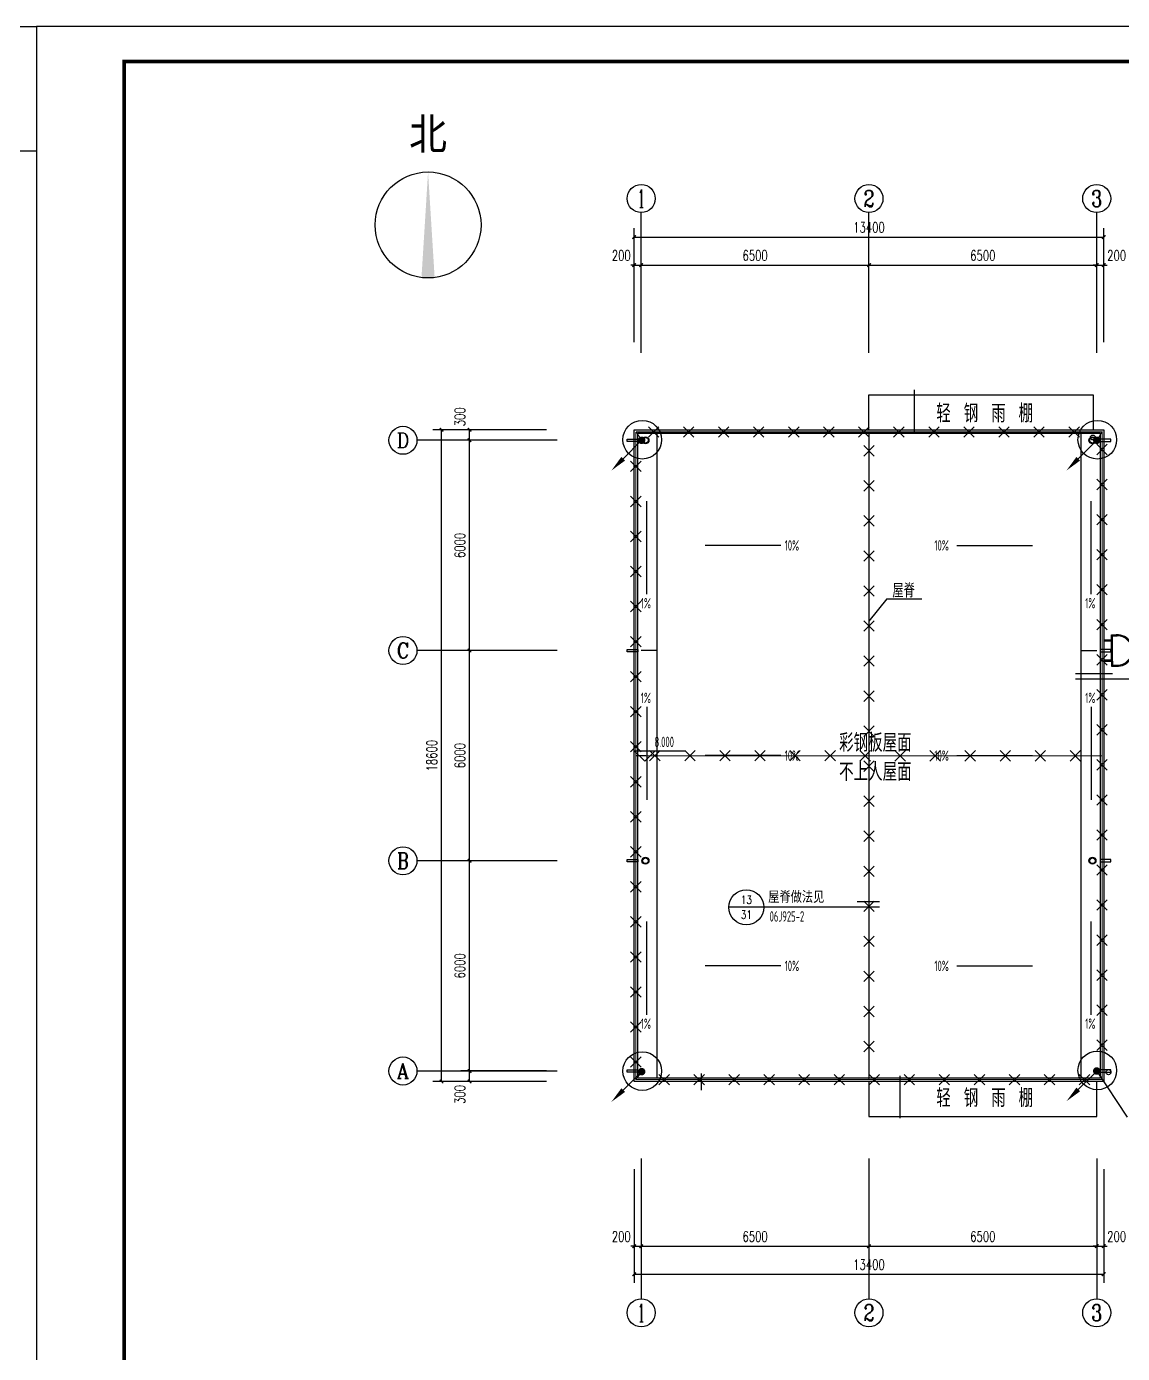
# Model space of a CAD drawing. Extents: x 1151645 to 1632247, y -116298 to 25377.
# Drawn here: x 1342846 to 1374124, y -79468 to -41598 of the extents above; entities that cross this region are included whole.
import ezdxf
from ezdxf.enums import TextEntityAlignment as Align

# ---------------------------------------------------------------- set-up
doc = ezdxf.new("R2010")
doc.units = 0
doc.header["$LTSCALE"] = 1000
doc.header["$MEASUREMENT"] = 0
doc.layers.get('0').update_dxf_attribs({"linetype": 'CONTINUOUS'})
doc.layers.get('Defpoints').update_dxf_attribs({"linetype": 'CONTINUOUS'})
doc.layers.add('_0', color=7, linetype='CONTINUOUS', lineweight=25)
for name, color, linetype in [('AXIS_TEXT', 7, 'CONTINUOUS'), ('LWIRE', 4, 'CONTINUOUS'), ('PUB_TITLE', 4, 'CONTINUOUS'), ('WINDOW', 4, 'CONTINUOUS'), ('WIRE-避雷', 4, 'CONTINUOUS'), ('建筑底图', 251, 'CONTINUOUS')]:
    doc.layers.add(name, color=color, linetype=linetype)
doc.styles.add('_HZTXT', font='txt.shx', dxfattribs={"width": 0.8, "bigfont": 'HZTXT.shx'})
doc.styles.add('_TCH_AXIS', font='COMPLEX', dxfattribs={"bigfont": 'GBCBIG'})
doc.styles.add('_TCH_DIM', font='sceie.shx', dxfattribs={"bigfont": 'sceic.shx'})
doc.styles.add('_TCH_DIM_T3', font='SIMPLEX', dxfattribs={"width": 0.705882, "bigfont": 'GBCBIG'})
doc.styles.add('_TCH_LABEL', font='COMPLEX', dxfattribs={"bigfont": 'GBCBIG'})
doc.styles.add('COMPLEX', font='COMPLEX')
doc.styles.add('HT', font='')
doc.styles.get("Standard").update_dxf_attribs({"font": 'GBENOR', "bigfont": 'GBCBIG'})
doc.styles.get('HT').set_extended_font_data('SimSun')
doc.dimstyles.new('_TCH_ARCH&&100', dxfattribs={"dimtxt": 297.5, "dimasz": 100, "dimexe": 250, "dimexo": 300, "dimgap": 126.25, "dimtad": 1, "dimdec": 0, "dimzin": 0, "dimdsep": 46, "dimtxsty": '_TCH_DIM_T3', "dimblk": 'ARCHTICK', "dimcen": 0.09, "dimclrt": 7, "dimazin": 2, "dimtfac": 1, "dimtdec": 0, "dimtix": 1, "dimtmove": 2, "dimatfit": 3, "dimfxl": 0, "dimtolj": 1, "dimtzin": 0, "dimarcsym": 0})

# ---------------------------------------------------------------- blocks, each defined once
blk = doc.blocks.new('$TelecSys$00000009')
for p, q in [((-0.5, 0.5), (0.5, -0.5)), ((0.5, 0.5), (-0.5, -0.5))]:
    blk.add_line(p, q)
blk = doc.blocks.new('$TelecSys$00000080')
for p, q in [((-0.7, -0.7), (0, 0)), ((0.104, 0.104), (0.104, 0.104)), ((-0.104, -0.104), (-0.104, -0.104))]:
    blk.add_line(p, q)
at = {"const_width": 0.142}
blk.add_lwpolyline([(0.071, 0, 1), (-0.071, 0, 1)], format="xyb", close=True, dxfattribs=at)
blk.add_solid([(-0.63, -0.77), (-0.77, -0.63), (-1.15, -1.15)])
at = {"width": 0.8, "flags": 9}
blk.add_attdef('A', (0, 0), '', height=0.00002, rotation=180, dxfattribs=at)
blk = doc.blocks.new('_AXISO')
blk.add_circle((0, 0), 0.5)
at = {"layer": 'AXIS_TEXT', "style": 'COMPLEX', "width": 1.041667}
blk.add_attdef('A', text='', height=0.56, dxfattribs=at).set_placement((-0.25, -0.28), (0.25, -0.28), align=Align.FIT)
blk = doc.blocks.new('_ArchTick')
at = {"color": 0, "linetype": 'ByBlock', "const_width": 0.4}
blk.add_lwpolyline([(-0.5, -0.5), (0.5, 0.5)], dxfattribs=at)
blk = doc.blocks.new('*D66')
at = {"layer": 'Defpoints', "color": 0, "transparency": 16777216}
for p in [(1360389, -48406), (1360189, -50906), (1360389, -50906)]:
    blk.add_point(p, dxfattribs=at)
at = {"layer": '建筑底图', "color": 0, "lineweight": -2, "transparency": 16777216}
for p, q in [((1360189, -48406), (1360089, -48406)), ((1360189, -50606), (1360189, -48156)), ((1360189, -48406), (1360389, -48406)), ((1360389, -50606), (1360389, -48156)), ((1360389, -48406), (1360489, -48406))]:
    blk.add_line(p, q, dxfattribs=at)
at = {"layer": '建筑底图', "color": 0, "lineweight": -2, "transparency": 16777216, "xscale": 100, "yscale": 100, "zscale": 100}
blk.add_blockref('_ArchTick', (1360189, -48406), dxfattribs=at)
at = {"layer": '建筑底图', "color": 0, "lineweight": -2, "transparency": 16777216, "xscale": 100, "yscale": 100, "zscale": 100, "rotation": 180}
blk.add_blockref('_ArchTick', (1360389, -48406), dxfattribs=at)
at = {"layer": '建筑底图', "color": 7, "transparency": 16777216, "insert": (1359819, -48131), "char_height": 297.5, "attachment_point": 5, "style": '_TCH_DIM_T3'}
blk.add_mtext('\\A1;200', dxfattribs=at)
blk = doc.blocks.new('*D67')
at = {"layer": 'Defpoints', "color": 0, "transparency": 16777216}
for p in [(1366889, -48406), (1360389, -50906), (1366889, -50906)]:
    blk.add_point(p, dxfattribs=at)
at = {"layer": '建筑底图', "color": 0, "lineweight": -2, "transparency": 16777216}
for p, q in [((1360389, -50606), (1360389, -48156)), ((1360389, -48406), (1366889, -48406)), ((1366889, -50606), (1366889, -48156))]:
    blk.add_line(p, q, dxfattribs=at)
at = {"layer": '建筑底图', "color": 0, "lineweight": -2, "transparency": 16777216, "xscale": 100, "yscale": 100, "zscale": 100, "rotation": 180}
blk.add_blockref('_ArchTick', (1360389, -48406), dxfattribs=at)
at = {"layer": '建筑底图', "color": 0, "lineweight": -2, "transparency": 16777216, "xscale": 100, "yscale": 100, "zscale": 100}
blk.add_blockref('_ArchTick', (1366889, -48406), dxfattribs=at)
at = {"layer": '建筑底图', "color": 7, "transparency": 16777216, "insert": (1363639, -48131), "char_height": 297.5, "attachment_point": 5, "style": '_TCH_DIM_T3'}
blk.add_mtext('\\A1;6500', dxfattribs=at)
blk = doc.blocks.new('*D68')
at = {"layer": 'Defpoints', "color": 0, "transparency": 16777216}
for p in [(1373389, -48406), (1366889, -50906), (1373389, -50906)]:
    blk.add_point(p, dxfattribs=at)
at = {"layer": '建筑底图', "color": 0, "lineweight": -2, "transparency": 16777216}
for p, q in [((1366889, -50606), (1366889, -48156)), ((1366889, -48406), (1373389, -48406)), ((1373389, -50606), (1373389, -48156))]:
    blk.add_line(p, q, dxfattribs=at)
at = {"layer": '建筑底图', "color": 0, "lineweight": -2, "transparency": 16777216, "xscale": 100, "yscale": 100, "zscale": 100, "rotation": 180}
blk.add_blockref('_ArchTick', (1366889, -48406), dxfattribs=at)
at = {"layer": '建筑底图', "color": 0, "lineweight": -2, "transparency": 16777216, "xscale": 100, "yscale": 100, "zscale": 100}
blk.add_blockref('_ArchTick', (1373389, -48406), dxfattribs=at)
at = {"layer": '建筑底图', "color": 7, "transparency": 16777216, "insert": (1370139, -48131), "char_height": 297.5, "attachment_point": 5, "style": '_TCH_DIM_T3'}
blk.add_mtext('\\A1;6500', dxfattribs=at)
blk = doc.blocks.new('*D69')
at = {"layer": 'Defpoints', "color": 0, "transparency": 16777216}
for p in [(1373589, -48406), (1373389, -50906), (1373589, -50906)]:
    blk.add_point(p, dxfattribs=at)
at = {"layer": '建筑底图', "color": 0, "lineweight": -2, "transparency": 16777216}
for p, q in [((1373389, -48406), (1373289, -48406)), ((1373389, -50606), (1373389, -48156)), ((1373389, -48406), (1373589, -48406)), ((1373589, -50606), (1373589, -48156)), ((1373589, -48406), (1373689, -48406))]:
    blk.add_line(p, q, dxfattribs=at)
at = {"layer": '建筑底图', "color": 0, "lineweight": -2, "transparency": 16777216, "xscale": 100, "yscale": 100, "zscale": 100}
blk.add_blockref('_ArchTick', (1373389, -48406), dxfattribs=at)
at = {"layer": '建筑底图', "color": 0, "lineweight": -2, "transparency": 16777216, "xscale": 100, "yscale": 100, "zscale": 100, "rotation": 180}
blk.add_blockref('_ArchTick', (1373589, -48406), dxfattribs=at)
at = {"layer": '建筑底图', "color": 7, "transparency": 16777216, "insert": (1373959, -48131), "char_height": 297.5, "attachment_point": 5, "style": '_TCH_DIM_T3'}
blk.add_mtext('\\A1;200', dxfattribs=at)
blk = doc.blocks.new('*D70')
at = {"layer": 'Defpoints', "color": 0, "transparency": 16777216}
for p in [(1373589, -47606), (1360189, -50906), (1373589, -50906)]:
    blk.add_point(p, dxfattribs=at)
at = {"layer": '建筑底图', "color": 0, "lineweight": -2, "transparency": 16777216}
for p, q in [((1360189, -50606), (1360189, -47356)), ((1360189, -47606), (1373589, -47606)), ((1373589, -50606), (1373589, -47356))]:
    blk.add_line(p, q, dxfattribs=at)
at = {"layer": '建筑底图', "color": 0, "lineweight": -2, "transparency": 16777216, "xscale": 100, "yscale": 100, "zscale": 100, "rotation": 180}
blk.add_blockref('_ArchTick', (1360189, -47606), dxfattribs=at)
at = {"layer": '建筑底图', "color": 0, "lineweight": -2, "transparency": 16777216, "xscale": 100, "yscale": 100, "zscale": 100}
blk.add_blockref('_ArchTick', (1373589, -47606), dxfattribs=at)
at = {"layer": '建筑底图', "color": 7, "transparency": 16777216, "insert": (1366889, -47331), "char_height": 297.5, "attachment_point": 5, "style": '_TCH_DIM_T3'}
blk.add_mtext('\\A1;13400', dxfattribs=at)
blk = doc.blocks.new('*D71')
at = {"layer": 'Defpoints', "color": 0, "transparency": 16777216}
for p in [(1360189, -73906), (1360389, -73906), (1360389, -76406)]:
    blk.add_point(p, dxfattribs=at)
at = {"layer": '建筑底图', "color": 0, "lineweight": -2, "transparency": 16777216}
for p, q in [((1360189, -74206), (1360189, -76656)), ((1360389, -74206), (1360389, -76656)), ((1360189, -76406), (1360089, -76406)), ((1360189, -76406), (1360389, -76406)), ((1360389, -76406), (1360489, -76406))]:
    blk.add_line(p, q, dxfattribs=at)
at = {"layer": '建筑底图', "color": 0, "lineweight": -2, "transparency": 16777216, "xscale": 100, "yscale": 100, "zscale": 100}
blk.add_blockref('_ArchTick', (1360189, -76406), dxfattribs=at)
at = {"layer": '建筑底图', "color": 0, "lineweight": -2, "transparency": 16777216, "xscale": 100, "yscale": 100, "zscale": 100, "rotation": 180}
blk.add_blockref('_ArchTick', (1360389, -76406), dxfattribs=at)
at = {"layer": '建筑底图', "color": 7, "transparency": 16777216, "insert": (1359819, -76131), "char_height": 297.5, "attachment_point": 5, "style": '_TCH_DIM_T3'}
blk.add_mtext('\\A1;200', dxfattribs=at)
blk = doc.blocks.new('*D72')
at = {"layer": 'Defpoints', "color": 0, "transparency": 16777216}
for p in [(1360389, -73906), (1366889, -73906), (1366889, -76406)]:
    blk.add_point(p, dxfattribs=at)
at = {"layer": '建筑底图', "color": 0, "lineweight": -2, "transparency": 16777216}
for p, q in [((1360389, -74206), (1360389, -76656)), ((1366889, -74206), (1366889, -76656)), ((1360389, -76406), (1366889, -76406))]:
    blk.add_line(p, q, dxfattribs=at)
at = {"layer": '建筑底图', "color": 0, "lineweight": -2, "transparency": 16777216, "xscale": 100, "yscale": 100, "zscale": 100, "rotation": 180}
blk.add_blockref('_ArchTick', (1360389, -76406), dxfattribs=at)
at = {"layer": '建筑底图', "color": 0, "lineweight": -2, "transparency": 16777216, "xscale": 100, "yscale": 100, "zscale": 100}
blk.add_blockref('_ArchTick', (1366889, -76406), dxfattribs=at)
at = {"layer": '建筑底图', "color": 7, "transparency": 16777216, "insert": (1363639, -76131), "char_height": 297.5, "attachment_point": 5, "style": '_TCH_DIM_T3'}
blk.add_mtext('\\A1;6500', dxfattribs=at)
blk = doc.blocks.new('*D73')
at = {"layer": 'Defpoints', "color": 0, "transparency": 16777216}
for p in [(1366889, -73906), (1373389, -73906), (1373389, -76406)]:
    blk.add_point(p, dxfattribs=at)
at = {"layer": '建筑底图', "color": 0, "lineweight": -2, "transparency": 16777216}
for p, q in [((1366889, -74206), (1366889, -76656)), ((1373389, -74206), (1373389, -76656)), ((1366889, -76406), (1373389, -76406))]:
    blk.add_line(p, q, dxfattribs=at)
at = {"layer": '建筑底图', "color": 0, "lineweight": -2, "transparency": 16777216, "xscale": 100, "yscale": 100, "zscale": 100, "rotation": 180}
blk.add_blockref('_ArchTick', (1366889, -76406), dxfattribs=at)
at = {"layer": '建筑底图', "color": 0, "lineweight": -2, "transparency": 16777216, "xscale": 100, "yscale": 100, "zscale": 100}
blk.add_blockref('_ArchTick', (1373389, -76406), dxfattribs=at)
at = {"layer": '建筑底图', "color": 7, "transparency": 16777216, "insert": (1370139, -76131), "char_height": 297.5, "attachment_point": 5, "style": '_TCH_DIM_T3'}
blk.add_mtext('\\A1;6500', dxfattribs=at)
blk = doc.blocks.new('*D74')
at = {"layer": 'Defpoints', "color": 0, "transparency": 16777216}
for p in [(1373389, -73906), (1373589, -73906), (1373589, -76406)]:
    blk.add_point(p, dxfattribs=at)
at = {"layer": '建筑底图', "color": 0, "lineweight": -2, "transparency": 16777216}
for p, q in [((1373389, -74206), (1373389, -76656)), ((1373589, -74206), (1373589, -76656)), ((1373389, -76406), (1373289, -76406)), ((1373389, -76406), (1373589, -76406)), ((1373589, -76406), (1373689, -76406))]:
    blk.add_line(p, q, dxfattribs=at)
at = {"layer": '建筑底图', "color": 0, "lineweight": -2, "transparency": 16777216, "xscale": 100, "yscale": 100, "zscale": 100}
blk.add_blockref('_ArchTick', (1373389, -76406), dxfattribs=at)
at = {"layer": '建筑底图', "color": 0, "lineweight": -2, "transparency": 16777216, "xscale": 100, "yscale": 100, "zscale": 100, "rotation": 180}
blk.add_blockref('_ArchTick', (1373589, -76406), dxfattribs=at)
at = {"layer": '建筑底图', "color": 7, "transparency": 16777216, "insert": (1373959, -76131), "char_height": 297.5, "attachment_point": 5, "style": '_TCH_DIM_T3'}
blk.add_mtext('\\A1;200', dxfattribs=at)
blk = doc.blocks.new('*D75')
at = {"layer": 'Defpoints', "color": 0, "transparency": 16777216}
for p in [(1360189, -73906), (1373589, -73906), (1373589, -77206)]:
    blk.add_point(p, dxfattribs=at)
at = {"layer": '建筑底图', "color": 0, "lineweight": -2, "transparency": 16777216}
for p, q in [((1360189, -74206), (1360189, -77456)), ((1373589, -74206), (1373589, -77456)), ((1360189, -77206), (1373589, -77206))]:
    blk.add_line(p, q, dxfattribs=at)
at = {"layer": '建筑底图', "color": 0, "lineweight": -2, "transparency": 16777216, "xscale": 100, "yscale": 100, "zscale": 100, "rotation": 180}
blk.add_blockref('_ArchTick', (1360189, -77206), dxfattribs=at)
at = {"layer": '建筑底图', "color": 0, "lineweight": -2, "transparency": 16777216, "xscale": 100, "yscale": 100, "zscale": 100}
blk.add_blockref('_ArchTick', (1373589, -77206), dxfattribs=at)
at = {"layer": '建筑底图', "color": 7, "transparency": 16777216, "insert": (1366889, -76931), "char_height": 297.5, "attachment_point": 5, "style": '_TCH_DIM_T3'}
blk.add_mtext('\\A1;13400', dxfattribs=at)
blk = doc.blocks.new('*D82')
at = {"layer": 'Defpoints', "color": 0, "transparency": 16777216}
for p in [(1355489, -53106), (1357989, -53106), (1357989, -53406)]:
    blk.add_point(p, dxfattribs=at)
at = {"layer": '建筑底图', "color": 0, "lineweight": -2, "transparency": 16777216}
for p, q in [((1357689, -53106), (1355239, -53106)), ((1355489, -53406), (1355489, -53106)), ((1357689, -53406), (1355239, -53406))]:
    blk.add_line(p, q, dxfattribs=at)
at = {"layer": '建筑底图', "color": 0, "lineweight": -2, "transparency": 16777216, "xscale": 100, "yscale": 100, "zscale": 100}
for p, rotation in [((1355489, -53106), 90), ((1355489, -53406), 270)]:
    blk.add_blockref('_ArchTick', p, dxfattribs=dict(at, rotation=rotation))
at = {"layer": '建筑底图', "color": 7, "transparency": 16777216, "insert": (1355214, -52736), "char_height": 297.5, "attachment_point": 5, "rotation": 90, "style": '_TCH_DIM_T3'}
blk.add_mtext('\\A1;300', dxfattribs=at)
blk = doc.blocks.new('*D83')
at = {"layer": 'Defpoints', "color": 0, "transparency": 16777216}
for p in [(1355489, -53406), (1357989, -53406), (1357989, -59406)]:
    blk.add_point(p, dxfattribs=at)
at = {"layer": '建筑底图', "color": 0, "lineweight": -2, "transparency": 16777216}
for p, q in [((1357689, -53406), (1355239, -53406)), ((1355489, -59406), (1355489, -53406)), ((1357689, -59406), (1355239, -59406))]:
    blk.add_line(p, q, dxfattribs=at)
at = {"layer": '建筑底图', "color": 0, "lineweight": -2, "transparency": 16777216, "xscale": 100, "yscale": 100, "zscale": 100}
for p, rotation in [((1355489, -53406), 90), ((1355489, -59406), 270)]:
    blk.add_blockref('_ArchTick', p, dxfattribs=dict(at, rotation=rotation))
at = {"layer": '建筑底图', "color": 7, "transparency": 16777216, "insert": (1355214, -56406), "char_height": 297.5, "attachment_point": 5, "rotation": 90, "style": '_TCH_DIM_T3'}
blk.add_mtext('\\A1;6000', dxfattribs=at)
blk = doc.blocks.new('*D84')
at = {"layer": 'Defpoints', "color": 0, "transparency": 16777216}
for p in [(1355489, -59406), (1357989, -59406), (1357989, -65406)]:
    blk.add_point(p, dxfattribs=at)
at = {"layer": '建筑底图', "color": 0, "lineweight": -2, "transparency": 16777216}
for p, q in [((1357689, -59406), (1355239, -59406)), ((1355489, -65406), (1355489, -59406)), ((1357689, -65406), (1355239, -65406))]:
    blk.add_line(p, q, dxfattribs=at)
at = {"layer": '建筑底图', "color": 0, "lineweight": -2, "transparency": 16777216, "xscale": 100, "yscale": 100, "zscale": 100}
for p, rotation in [((1355489, -59406), 90), ((1355489, -65406), 270)]:
    blk.add_blockref('_ArchTick', p, dxfattribs=dict(at, rotation=rotation))
at = {"layer": '建筑底图', "color": 7, "transparency": 16777216, "insert": (1355214, -62406), "char_height": 297.5, "attachment_point": 5, "rotation": 90, "style": '_TCH_DIM_T3'}
blk.add_mtext('\\A1;6000', dxfattribs=at)
blk = doc.blocks.new('*D85')
at = {"layer": 'Defpoints', "color": 0, "transparency": 16777216}
for p in [(1355489, -65406), (1357989, -65406), (1357989, -71406)]:
    blk.add_point(p, dxfattribs=at)
at = {"layer": '建筑底图', "color": 0, "lineweight": -2, "transparency": 16777216}
for p, q in [((1357689, -65406), (1355239, -65406)), ((1355489, -71406), (1355489, -65406)), ((1357689, -71406), (1355239, -71406))]:
    blk.add_line(p, q, dxfattribs=at)
at = {"layer": '建筑底图', "color": 0, "lineweight": -2, "transparency": 16777216, "xscale": 100, "yscale": 100, "zscale": 100}
for p, rotation in [((1355489, -65406), 90), ((1355489, -71406), 270)]:
    blk.add_blockref('_ArchTick', p, dxfattribs=dict(at, rotation=rotation))
at = {"layer": '建筑底图', "color": 7, "transparency": 16777216, "insert": (1355214, -68406), "char_height": 297.5, "attachment_point": 5, "rotation": 90, "style": '_TCH_DIM_T3'}
blk.add_mtext('\\A1;6000', dxfattribs=at)
blk = doc.blocks.new('*D86')
at = {"layer": 'Defpoints', "color": 0, "transparency": 16777216}
for p in [(1355489, -71406), (1357989, -71406), (1357989, -71706)]:
    blk.add_point(p, dxfattribs=at)
at = {"layer": '建筑底图', "color": 0, "lineweight": -2, "transparency": 16777216}
for p, q in [((1357689, -71406), (1355239, -71406)), ((1355489, -71706), (1355489, -71406)), ((1357689, -71706), (1355239, -71706))]:
    blk.add_line(p, q, dxfattribs=at)
at = {"layer": '建筑底图', "color": 0, "lineweight": -2, "transparency": 16777216, "xscale": 100, "yscale": 100, "zscale": 100}
for p, rotation in [((1355489, -71406), 90), ((1355489, -71706), 270)]:
    blk.add_blockref('_ArchTick', p, dxfattribs=dict(at, rotation=rotation))
at = {"layer": '建筑底图', "color": 7, "transparency": 16777216, "insert": (1355214, -72076), "char_height": 297.5, "attachment_point": 5, "rotation": 90, "style": '_TCH_DIM_T3'}
blk.add_mtext('\\A1;300', dxfattribs=at)
blk = doc.blocks.new('*D87')
at = {"layer": 'Defpoints', "color": 0, "transparency": 16777216}
for p in [(1354689, -53106), (1357989, -53106), (1357989, -71706)]:
    blk.add_point(p, dxfattribs=at)
at = {"layer": '建筑底图', "color": 0, "lineweight": -2, "transparency": 16777216}
for p, q in [((1357689, -53106), (1354439, -53106)), ((1354689, -71706), (1354689, -53106)), ((1357689, -71706), (1354439, -71706))]:
    blk.add_line(p, q, dxfattribs=at)
at = {"layer": '建筑底图', "color": 0, "lineweight": -2, "transparency": 16777216, "xscale": 100, "yscale": 100, "zscale": 100}
for p, rotation in [((1354689, -53106), 90), ((1354689, -71706), 270)]:
    blk.add_blockref('_ArchTick', p, dxfattribs=dict(at, rotation=rotation))
at = {"layer": '建筑底图', "color": 7, "transparency": 16777216, "insert": (1354414, -62406), "char_height": 297.5, "attachment_point": 5, "rotation": 90, "style": '_TCH_DIM_T3'}
blk.add_mtext('\\A1;18600', dxfattribs=at)
blk = doc.blocks.new('_NORTH')
blk.add_circle((0, 0), 1200)
blk.add_solid([(-1191, 149), (-1191, -149), (1200, 0)])

msp = doc.modelspace()

# ---------------------------------------------------------------- linework, layer by layer
at = {"color": 3}
for centre in [(1360418.5, -53389.5), (1373406.6, -53389.5), (1360418.5, -71408.7), (1373406.6, -71389.5)]:
    msp.add_circle(centre, 552, dxfattribs=at)
at = {"layer": '_0', "color": 0}
msp.add_lwpolyline([(1336718.8, -41598.1), (1343131.1, -41598.1), (1343131.1, -45151.5), (1336718.8, -45151.5)], close=True, dxfattribs=at)
at = {"layer": 'PUB_TITLE', "color": 4}
msp.add_lwpolyline([(1343131.1, -100998.1), (1427231.1, -100998.1), (1427231.1, -41598.1), (1343131.1, -41598.1)], close=True, dxfattribs=at)
at = {"layer": 'PUB_TITLE', "color": 4, "const_width": 100}
msp.add_lwpolyline([(1345631.1, -99998.1), (1426231.1, -99998.1), (1426231.1, -42598.1), (1345631.1, -42598.1)], close=True, dxfattribs=at)
at = {"layer": 'WINDOW', "color": 0}
msp.add_line((1373389.3, -71414.8), (1374258.8, -72722.7), dxfattribs=at)
at = {"layer": 'WIRE-避雷', "color": 0, "const_width": 30}
for points in [[(1360243.4, -53170), (1373541.8, -53170), (1373541.8, -71651.5), (1360236.9, -71651.5), (1360236.9, -53169.8)], [(1360410.3, -53406.4), (1360243.4, -53170)], [(1366889.3, -53206.4), (1366889.4, -71651.5)], [(1373389.3, -53406.4), (1373541.8, -53170)], [(1360236.9, -62407.6), (1373541.8, -62410.8)], [(1360418.5, -71408.7), (1360236.9, -71651.5)], [(1373389.3, -71406.4), (1373541.8, -71651.5)]]:
    msp.add_lwpolyline(points, dxfattribs=at)
at = {"layer": '建筑底图'}
for p, q in [((1360389.3, -50906.4), (1360389.3, -46906.4)), ((1366889.3, -50906.4), (1366889.3, -46906.4)), ((1373389.3, -50906.4), (1373389.3, -46906.4)), ((1366889.3, -53206.4), (1366889.3, -71606.4)), ((1357989.3, -53406.4), (1353989.3, -53406.4)), ((1367394.4, -57934), (1366889.3, -58563.9)), ((1367394.4, -57934), (1368395.2, -57934)), ((1373809.3, -58957.4), (1373989.3, -58957.4)), ((1373809.3, -59106.4), (1373809.3, -58957.4)), ((1373839.3, -58986.4), (1373974.5, -58986.4)), ((1373839.3, -59106.4), (1373839.3, -58986.4)), ((1357989.3, -59406.4), (1353989.3, -59406.4)), ((1360839.3, -59406.4), (1360389.3, -59406.4)), ((1372939.3, -59406.4), (1373389.3, -59406.4)), ((1373809.3, -59706.4), (1373809.3, -59855.4)), ((1373839.3, -59706.4), (1373839.3, -59826.4)), ((1373839.3, -59826.4), (1373974.5, -59826.4)), ((1373809.3, -59855.4), (1373989.3, -59855.4)), ((1372786.9, -60215.2), (1375067, -60215.2)), ((1360489.3, -62567.7), (1360189.3, -62267.7)), ((1360189.3, -62267.7), (1361639.3, -62267.7)), ((1360489.3, -62567.7), (1360789.3, -62267.7)), ((1357989.3, -65406.4), (1353989.3, -65406.4)), ((1363890.3, -66733.1), (1362890.3, -66733.1)), ((1366172.1, -66733.1), (1363890.3, -66733.1)), ((1367186, -66733.1), (1366172.1, -66733.1)), ((1357989.3, -71406.4), (1353989.3, -71406.4)), ((1360389.3, -73906.4), (1360389.3, -77906.4)), ((1366889.3, -73906.4), (1366889.3, -77906.4)), ((1373389.3, -73906.4), (1373389.3, -77906.4))]:
    msp.add_line(p, q, dxfattribs=at)
for points in [[(1366889.3, -53106.4), (1366889.3, -52106.4), (1373289.3, -52106.4), (1373289.3, -53106.4)], [(1368185.1, -53172.5), (1368185.1, -51962.7)], [(1360839.3, -53206.4), (1360839.3, -71606.4)], [(1372939.3, -53206.4), (1372939.3, -71606.4)], [(1360547.5, -57801.8), (1360547.5, -55442.5), (1360547.5, -55142.5)], [(1373231.1, -57801.8), (1373231.1, -55442.5), (1373231.1, -55142.5)], [(1364377.7, -56406.4), (1362519.1, -56406.4), (1362219.1, -56406.4)], [(1369400.9, -56406.4), (1371259.5, -56406.4), (1371559.5, -56406.4)], [(1373589.3, -59706.4), (1373839.3, -59706.4), (1373839.3, -59106.4), (1373589.3, -59106.4)], [(1373589.3, -59676.4), (1373809.3, -59676.4), (1373809.3, -59136.4), (1373589.3, -59136.4)], [(1372786.9, -60065.2), (1373839.4, -60065.2)], [(1360547.5, -61011.1), (1360547.5, -63370.4), (1360547.5, -63670.4)], [(1373231.1, -61011.1), (1373231.1, -63370.4), (1373231.1, -63670.4)], [(1364377.7, -62406.4), (1362519.1, -62406.4), (1362219.1, -62406.4)], [(1369400.9, -62406.4), (1371259.5, -62406.4), (1371559.5, -62406.4)], [(1367186, -66583.1), (1366548.7, -66583.1)], [(1360547.5, -69801.8), (1360547.5, -67442.5), (1360547.5, -67142.5)], [(1373231.1, -69801.8), (1373231.1, -67442.5), (1373231.1, -67142.5)], [(1364377.7, -68406.4), (1362519.1, -68406.4), (1362219.1, -68406.4)], [(1369400.9, -68406.4), (1371259.5, -68406.4), (1371559.5, -68406.4)], [(1362100.2, -71480.2), (1362100.2, -71956.8)], [(1367768.6, -71545.8), (1367768.6, -72755.6)], [(1366889.3, -71706.4), (1366889.3, -72706.4), (1373389.3, -72706.4), (1373389.3, -71706.4)]]:
    msp.add_lwpolyline(points, dxfattribs=at)
for points in [[(1360289.3, -53373.6), (1360289.3, -53439.2), (1359989.3, -53439.2), (1359989.3, -53373.6)], [(1360189.3, -53106.4), (1373589.3, -53106.4), (1373589.3, -71706.4), (1360189.3, -71706.4)], [(1360289.3, -53206.4), (1373489.3, -53206.4), (1373489.3, -71606.4), (1360289.3, -71606.4)], [(1373489.3, -53373.6), (1373489.3, -53439.2), (1373789.3, -53439.2), (1373789.3, -53373.6)], [(1360289.3, -59373.6), (1360289.3, -59439.2), (1359989.3, -59439.2), (1359989.3, -59373.6)], [(1373489.3, -59373.6), (1373489.3, -59439.2), (1373789.3, -59439.2), (1373789.3, -59373.6)], [(1360289.3, -65373.6), (1360289.3, -65439.2), (1359989.3, -65439.2), (1359989.3, -65373.6)], [(1373489.3, -65373.6), (1373489.3, -65439.2), (1373789.3, -65439.2), (1373789.3, -65373.6)], [(1360289.3, -71373.6), (1360289.3, -71439.2), (1359989.3, -71439.2), (1359989.3, -71373.6)], [(1373489.3, -71373.6), (1373489.3, -71439.2), (1373789.3, -71439.2), (1373789.3, -71373.6)]]:
    msp.add_lwpolyline(points, close=True, dxfattribs=at)
for centre, radius in [((1360510.3, -53406.4), 100), ((1360510.3, -53406.4), 80), ((1373268.3, -53406.4), 100), ((1373268.3, -53406.4), 80), ((1373277.8, -53327), 69.5), ((1360510.3, -65406.4), 100), ((1360510.3, -65406.4), 80), ((1373268.3, -65406.4), 100), ((1373268.3, -65406.4), 80), ((1363390.3, -66733.1), 500), ((1373723.9, -71439.2), 71.8)]:
    msp.add_circle(centre, radius, dxfattribs=at)
for radius, start, end in [(450, 266.17745, 93.82255), (420, 270, 90)]:
    msp.add_arc((1373974.5, -59406.4), radius, start, end, dxfattribs=at)

# ---------------------------------------------------------------- block references
at = {"layer": 'LWIRE', "xscale": 750, "yscale": 750, "zscale": 750}
for p in [(1360401.2, -53406.4), (1373389.3, -53406.4), (1360401.2, -71425.7), (1373389.3, -71406.4)]:
    msp.add_blockref('$TelecSys$00000080', p, dxfattribs=at)
at = {"layer": 'LWIRE', "color": 0, "xscale": 300, "yscale": 300, "zscale": 300}
for p in [(1360743.4, -53170), (1361743.4, -53170), (1362743.4, -53170), (1363743.4, -53170), (1364743.4, -53170), (1365743.4, -53170), (1366743.4, -53170), (1367743.4, -53170), (1368743.4, -53170), (1369743.4, -53170), (1370743.4, -53170), (1371743.4, -53170), (1372743.4, -53170)]:
    msp.add_blockref('$TelecSys$00000009', p, dxfattribs=at)
for p, rotation in [((1366889.3, -53706.4), 270.0002129559162), ((1373541.8, -53670), 270), ((1360236.9, -54151.5), 90), ((1373541.8, -54670), 270), ((1366889.3, -54706.4), 270.0002129559162), ((1360236.9, -55151.5), 90), ((1366889.3, -55706.4), 270.0002129559162), ((1373541.8, -55670), 270), ((1360236.9, -56151.5), 90), ((1366889.3, -56706.4), 270.0002129559162), ((1373541.8, -56670), 270), ((1360236.9, -57151.5), 90), ((1366889.3, -57706.4), 270.0002129559162), ((1373541.8, -57670), 270), ((1360236.9, -58151.5), 90), ((1366889.3, -58706.4), 270.0002129559162), ((1373541.8, -58670), 270), ((1360236.9, -59151.5), 90), ((1366889.3, -59706.4), 270.0002129559162), ((1373541.8, -59670), 270), ((1360236.9, -60151.5), 90), ((1366889.3, -60706.4), 270.0002129559162), ((1373541.8, -60670), 270), ((1360236.9, -61151.5), 90), ((1366889.3, -61706.4), 270.0002129559162), ((1373541.8, -61670), 270), ((1360236.9, -62151.5), 90), ((1360779.8, -62407.7), 359.9864350280727), ((1361779.8, -62408), 359.9864350280727), ((1362779.8, -62408.2), 359.9864350280727), ((1363779.8, -62408.5), 359.9864350280727), ((1364779.8, -62408.7), 359.9864350280727), ((1365779.8, -62408.9), 359.9864350280727), ((1366779.8, -62409.2), 359.9864350280727), ((1367779.8, -62409.4), 359.9864350280727), ((1368779.8, -62409.6), 359.9864350280727), ((1369779.8, -62409.9), 359.9864350280727), ((1370779.8, -62410.1), 359.9864350280727), ((1371779.8, -62410.3), 359.9864350280727), ((1372779.8, -62410.6), 359.9864350280727), ((1366889.3, -62706.4), 270.0002129559162), ((1373541.8, -62670), 270), ((1360236.9, -63151.5), 90), ((1366889.3, -63706.4), 270.0002129559162), ((1373541.8, -63670), 270), ((1360236.9, -64151.5), 90), ((1366889.4, -64706.4), 270.0002129559162), ((1373541.8, -64670), 270), ((1360236.9, -65151.5), 90), ((1366889.4, -65706.4), 270.0002129559162), ((1373541.8, -65670), 270), ((1360236.9, -66151.5), 90), ((1366889.4, -66706.4), 270.0002129559162), ((1373541.8, -66670), 270), ((1360236.9, -67151.5), 90), ((1366889.4, -67706.4), 270.0002129559162), ((1373541.8, -67670), 270), ((1360236.9, -68151.5), 90), ((1373541.8, -68670), 270), ((1366889.4, -68706.4), 270.0002129559162), ((1360236.9, -69151.5), 90), ((1366889.4, -69706.4), 270.0002129559162), ((1373541.8, -69670), 270), ((1360236.9, -70151.5), 90), ((1366889.4, -70706.4), 270.0002129559162), ((1373541.8, -70670), 270), ((1360236.9, -71151.5), 90), ((1361041.8, -71651.5), 180), ((1362041.8, -71651.5), 180), ((1363041.8, -71651.5), 180), ((1364041.8, -71651.5), 180), ((1365041.8, -71651.5), 180), ((1366041.8, -71651.5), 180), ((1367041.8, -71651.5), 180), ((1368041.8, -71651.5), 180), ((1369041.8, -71651.5), 180), ((1370041.8, -71651.5), 180), ((1371041.8, -71651.5), 180), ((1372041.8, -71651.5), 180), ((1373041.8, -71651.5), 180)]:
    msp.add_blockref('$TelecSys$00000009', p, dxfattribs=dict(at, rotation=rotation))
at = {"layer": '建筑底图', "xscale": 1.260000000009313, "yscale": 1.260000000009313, "zscale": 1.260000000009313, "rotation": 90}
msp.add_blockref('_NORTH', (1354305.9, -47261), dxfattribs=at)
at = {"layer": '建筑底图'}
ref = msp.add_blockref('_AXISO', (1360389.3, -46506.4), dxfattribs=dict(at, xscale=800, yscale=800, zscale=800))
ref.add_attrib('A', '1', dxfattribs={"layer": 'AXIS_TEXT', "color": 0, "height": 514.7, "style": '_TCH_AXIS'}).set_placement((1360279, -46763.8), (1360499.6, -46763.8), align=Align.FIT)
ref = msp.add_blockref('_AXISO', (1366889.3, -46506.4), dxfattribs=dict(at, xscale=800, yscale=800, zscale=800))
ref.add_attrib('A', '2', dxfattribs={"layer": 'AXIS_TEXT', "color": 0, "height": 465.9, "style": '_TCH_AXIS'}).set_placement((1366734, -46739.4), (1367044.6, -46739.4), align=Align.FIT)
ref = msp.add_blockref('_AXISO', (1373389.3, -46506.4), dxfattribs=dict(at, xscale=800, yscale=800, zscale=800))
ref.add_attrib('A', '3', dxfattribs={"layer": 'AXIS_TEXT', "color": 0, "height": 465.9, "style": '_TCH_AXIS'}).set_placement((1373234, -46739.4), (1373544.6, -46739.4), align=Align.FIT)
ref = msp.add_blockref('_AXISO', (1353589.3, -53406.4), dxfattribs=dict(at, xscale=800, yscale=800, zscale=800))
ref.add_attrib('A', 'D', dxfattribs={"layer": 'AXIS_TEXT', "color": 0, "height": 425.2, "style": '_TCH_AXIS', "width": 1.058824}).set_placement((1353407.1, -53619), (1353771.5, -53619), align=Align.FIT)
ref = msp.add_blockref('_AXISO', (1353589.3, -59406.4), dxfattribs=dict(at, xscale=800, yscale=800, zscale=800))
ref.add_attrib('A', 'C', dxfattribs={"layer": 'AXIS_TEXT', "color": 0, "height": 435.3, "style": '_TCH_AXIS', "width": 1.133333}).set_placement((1353413.1, -59624.1), (1353765.5, -59624.1), align=Align.FIT)
ref = msp.add_blockref('_AXISO', (1353589.3, -65406.4), dxfattribs=dict(at, xscale=800, yscale=800, zscale=800))
ref.add_attrib('A', 'B', dxfattribs={"layer": 'AXIS_TEXT', "color": 0, "height": 455.7, "style": '_TCH_AXIS', "width": 0.882353}).set_placement((1353426.6, -65634.3), (1353752.1, -65634.3), align=Align.FIT)
ref = msp.add_blockref('_AXISO', (1353589.3, -71406.4), dxfattribs=dict(at, xscale=800, yscale=800, zscale=800))
ref.add_attrib('A', 'A', dxfattribs={"layer": 'AXIS_TEXT', "color": 0, "height": 435.3, "style": '_TCH_AXIS', "width": 0.944444}).set_placement((1353413.1, -71624.1), (1353765.5, -71624.1), align=Align.FIT)
ref = msp.add_blockref('_AXISO', (1360389.3, -78306.4), dxfattribs=dict(at, xscale=800, yscale=800, zscale=800))
ref.add_attrib('A', '1', dxfattribs={"layer": 'AXIS_TEXT', "color": 0, "height": 514.7, "style": '_TCH_AXIS'}).set_placement((1360279, -78563.8), (1360499.6, -78563.8), align=Align.FIT)
ref = msp.add_blockref('_AXISO', (1366889.3, -78306.4), dxfattribs=dict(at, xscale=800, yscale=800, zscale=800))
ref.add_attrib('A', '2', dxfattribs={"layer": 'AXIS_TEXT', "color": 0, "height": 465.9, "style": '_TCH_AXIS'}).set_placement((1366734, -78539.4), (1367044.6, -78539.4), align=Align.FIT)
ref = msp.add_blockref('_AXISO', (1373389.3, -78306.4), dxfattribs=dict(at, xscale=800, yscale=800, zscale=800))
ref.add_attrib('A', '3', dxfattribs={"layer": 'AXIS_TEXT', "color": 0, "height": 465.9, "style": '_TCH_AXIS'}).set_placement((1373234, -78539.4), (1373544.6, -78539.4), align=Align.FIT)

# ---------------------------------------------------------------- texts
for s, height, style, width, p in [('北', 900.8, 'HT', 0.88, (1353764.3, -45112.7)), ('轻 钢 雨 棚', 517.24, '_HZTXT', 0.8, (1368810.7, -52898.1)), ('10%', 297.5, '_TCH_DIM', 0.705882, (1364482.7, -56555.2)), ('10%', 297.5, '_TCH_DIM', 0.705882, (1368755.9, -56555.2)), ('屋脊', 400, '_HZTXT', 0.8, (1367558.4, -57895.6)), ('1%%%', 297.5, '_TCH_DIM', 0.705882, (1360377.5, -58204.3)), ('1%%%', 297.5, '_TCH_DIM', 0.705882, (1373061.1, -58204.3)), ('1%%%', 297.5, '_TCH_DIM', 0.705882, (1360377.5, -60906.1)), ('1%%%', 297.5, '_TCH_DIM', 0.705882, (1373061.1, -60906.1)), ('彩钢板屋面', 517.24, '_HZTXT', 0.8, (1366037, -62297.1)), ('8.000', 297.5, '_TCH_DIM', 0.705882, (1360769.3, -62162.7)), ('10%', 297.5, '_TCH_DIM', 0.705882, (1364482.7, -62555.2)), ('10%', 297.5, '_TCH_DIM', 0.705882, (1368755.9, -62555.2)), ('不上人屋面', 517.24, '_HZTXT', 0.8, (1366037, -63130.3)), ('06J925-2', 297.5, '_TCH_DIM', 0.705882, (1364053.5, -67143.3)), ('10%', 297.5, '_TCH_DIM', 0.705882, (1364482.7, -68555.2)), ('10%', 297.5, '_TCH_DIM', 0.705882, (1368755.9, -68555.2)), ('1%%%', 297.5, '_TCH_DIM', 0.705882, (1360377.5, -70204.3)), ('1%%%', 297.5, '_TCH_DIM', 0.705882, (1373061.1, -70204.3)), ('轻 钢 雨 棚', 517.24, '_HZTXT', 0.8, (1368810.7, -72436.1))]:
    msp.add_text(s, height=height, dxfattribs=dict(at, style=style, width=width)).set_placement(p)
at = {"layer": '建筑底图', "style": '_TCH_DIM'}
msp.add_text('屋脊做法见', height=337.59, dxfattribs=at).set_placement((1364013.2, -66609.8))
at = {"layer": '建筑底图', "style": '_TCH_LABEL'}
for s, height, p, p2 in [('13', 230.99, (1363230.8, -66635.9), (1363549.8, -66635.9)), ('31', 233.24, (1363234.8, -67063.1), (1363545.8, -67063.1))]:
    msp.add_text(s, height=height, dxfattribs=at).set_placement(p, p2, align=Align.FIT)

# ---------------------------------------------------------------- dimensions: what is measured, and where the dimension line sits
at = {"layer": '建筑底图'}
for p1, p2, distance, picture, middle in [((1360189.3, -50906.4), (1373589.3, -50906.4), 3300, '*D70', (1366889.3, -47331.4)), ((1360389.3, -50906.4), (1366889.3, -50906.4), 2500, '*D67', (1363639.3, -48131.4)), ((1366889.3, -50906.4), (1373389.3, -50906.4), 2500, '*D68', (1370139.3, -48131.4)), ((1357989.3, -71706.4), (1357989.3, -53106.4), 3300, '*D87', (1354414.3, -62406.4)), ((1357989.3, -59406.4), (1357989.3, -53406.4), 2500, '*D83', (1355214.3, -56406.4)), ((1357989.3, -65406.4), (1357989.3, -59406.4), 2500, '*D84', (1355214.3, -62406.4)), ((1357989.3, -71406.4), (1357989.3, -65406.4), 2500, '*D85', (1355214.3, -68406.4)), ((1360189.3, -73906.4), (1373589.3, -73906.4), -3300, '*D75', (1366889.3, -76931.4)), ((1360389.3, -73906.4), (1366889.3, -73906.4), -2500, '*D72', (1363639.3, -76131.4)), ((1366889.3, -73906.4), (1373389.3, -73906.4), -2500, '*D73', (1370139.3, -76131.4))]:
    dim = msp.add_aligned_dim(p1=p1, p2=p2, distance=distance, dimstyle='_TCH_ARCH&&100', dxfattribs=at)
    dim.commit()
    dim.dimension.update_dxf_attribs({"geometry": picture, "text_midpoint": middle})
for base, p1, p2, angle, picture, middle in [((1360389.3, -48406.4), (1360189.3, -50906.4), (1360389.3, -50906.4), 0, '*D66', (1359819.3, -48131.4)), ((1373589.3, -48406.4), (1373389.3, -50906.4), (1373589.3, -50906.4), 0, '*D69', (1373959.3, -48131.4)), ((1355489.3, -53106.4), (1357989.3, -53406.4), (1357989.3, -53106.4), 90, '*D82', (1355214.3, -52736.4)), ((1355489.3, -71406.4), (1357989.3, -71706.4), (1357989.3, -71406.4), 90, '*D86', (1355214.3, -72076.4)), ((1360389.3, -76406.4), (1360189.3, -73906.4), (1360389.3, -73906.4), 0, '*D71', (1359819.3, -76131.4)), ((1373589.3, -76406.4), (1373389.3, -73906.4), (1373589.3, -73906.4), 0, '*D74', (1373959.3, -76131.4))]:
    dim = msp.add_linear_dim(base=base, p1=p1, p2=p2, angle=angle, dimstyle='_TCH_ARCH&&100', dxfattribs=at)
    dim.commit()
    dim.dimension.update_dxf_attribs({"geometry": picture, "text_midpoint": middle, "dimtype": 161})

doc.saveas('drawing.dxf')
